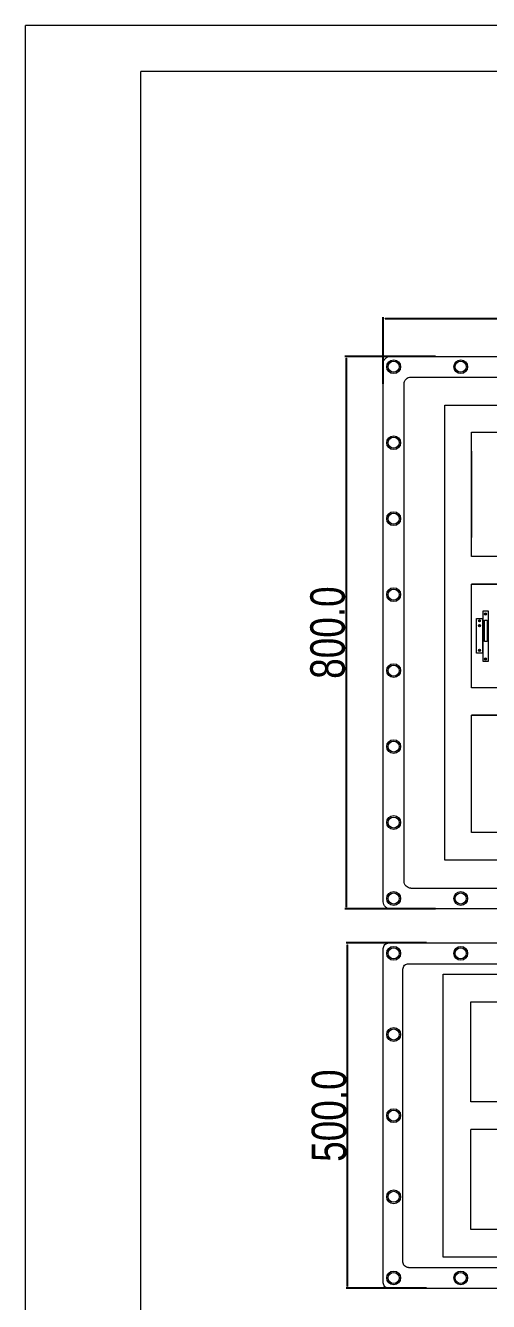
# Model space of a CAD drawing. Header units: millimetres. Extents: x 43457 to 72822, y 60284 to 123188.
# Drawn here: x 43457 to 44127, y 61237 to 63084 of the extents above; entities that cross this region are included whole.
import ezdxf

# ---------------------------------------------------------------- set-up
doc = ezdxf.new("R2010")
doc.units = ezdxf.units.MM
doc.header["$LTSCALE"] = 10
doc.header["$PDSIZE"] = -5
doc.layers.get('Defpoints').update_dxf_attribs({"lineweight": 18})
for name, color, linetype, lineweight in [('1轮廓实线层', 7, 'Continuous', 18), ('2细线层', 4, 'Continuous', 18), ('图框层', 7, 'Continuous', 18)]:
    doc.layers.add(name, color=color, linetype=linetype, lineweight=lineweight)
doc.styles.add('TH_GBDIM', font='SIMYOU.TTF', dxfattribs={"width": 0.8})
doc.dimstyles.new('TH_GBDIM', dxfattribs={"dimtxt": 3, "dimasz": 2.5, "dimexe": 2, "dimexo": 0, "dimgap": 1.5, "dimtad": 1, "dimdec": 1, "dimzin": 0, "dimdsep": 46, "dimtxsty": 'TH_GBDIM', "dimcen": 2.5, "dimdle": 5, "dimclrd": 4, "dimclre": 4, "dimclrt": 3, "dimadec": 0, "dimazin": 0, "dimtfac": 0.714286, "dimtdec": 1, "dimtmove": 0, "dimatfit": 3, "dimfxl": 1, "dimtolj": 1, "dimarcsym": 0})

# ---------------------------------------------------------------- blocks, each defined once
blk = doc.blocks.new('*X3')
at = {"layer": '1轮廓实线层', "color": 4, "linetype": 'Continuous', "lineweight": -2}
for p, q in [((43974.7, 62565.4), (43974.7, 62662.3)), ((43977.2, 62660.3), (45372.2, 62660.3)), ((45374.7, 62540.8), (45374.7, 62662.3))]:
    blk.add_line(p, q, dxfattribs=at)
at = {"layer": '1轮廓实线层', "color": 4}
for points in [[(43977.2, 62660.8), (43977.2, 62659.9), (43974.7, 62660.3)], [(45372.2, 62660.8), (45372.2, 62659.9), (45374.7, 62660.3)]]:
    blk.add_solid(points, dxfattribs=at)
at = {"layer": 'Defpoints', "color": 0}
for p in [(45374.7, 62660.3), (43974.7, 62565.4), (45374.7, 62540.8)]:
    blk.add_point(p, dxfattribs=at)
at = {"layer": '1轮廓实线层', "color": 3, "insert": (44674.7, 62686.8), "char_height": 50, "attachment_point": 5, "style": 'TH_GBDIM'}
blk.add_mtext('\\A1;1400.0', dxfattribs=at)
blk = doc.blocks.new('*X4')
at = {"layer": '1轮廓实线层', "color": 4, "linetype": 'Continuous', "lineweight": -2}
for p, q in [((44050.2, 62605.4), (43918.9, 62605.4)), ((43920.9, 62602.9), (43920.9, 61807.9)), ((44050.2, 61805.4), (43918.9, 61805.4))]:
    blk.add_line(p, q, dxfattribs=at)
at = {"layer": '1轮廓实线层', "color": 4}
for points in [[(43920.5, 62602.9), (43921.3, 62602.9), (43920.9, 62605.4)], [(43920.5, 61807.9), (43921.3, 61807.9), (43920.9, 61805.4)]]:
    blk.add_solid(points, dxfattribs=at)
at = {"layer": 'Defpoints', "color": 0}
for p in [(44050.2, 62605.4), (43920.9, 61805.4), (44050.2, 61805.4)]:
    blk.add_point(p, dxfattribs=at)
at = {"layer": '1轮廓实线层', "color": 3, "insert": (43894.4, 62205.4), "char_height": 50, "attachment_point": 5, "rotation": 90, "style": 'TH_GBDIM'}
blk.add_mtext('\\A1;800.0', dxfattribs=at)
blk = doc.blocks.new('*X5')
at = {"layer": '1轮廓实线层', "color": 4, "linetype": 'Continuous', "lineweight": -2}
for p, q in [((44037, 61756), (43921, 61756)), ((43923, 61258.5), (43923, 61753.5)), ((44037, 61256), (43921, 61256))]:
    blk.add_line(p, q, dxfattribs=at)
at = {"layer": '1轮廓实线层', "color": 4}
for points in [[(43922.6, 61753.5), (43923.4, 61753.5), (43923, 61756)], [(43922.6, 61258.5), (43923.4, 61258.5), (43923, 61256)]]:
    blk.add_solid(points, dxfattribs=at)
at = {"layer": 'Defpoints', "color": 0}
for p in [(43923, 61756), (44037, 61756), (44037, 61256)]:
    blk.add_point(p, dxfattribs=at)
at = {"layer": '1轮廓实线层', "color": 3, "insert": (43896.5, 61506), "char_height": 50, "attachment_point": 5, "rotation": 90, "style": 'TH_GBDIM'}
blk.add_mtext('\\A1;500.0', dxfattribs=at)

msp = doc.modelspace()

# ---------------------------------------------------------------- linework, layer by layer
at = {"layer": '1轮廓实线层'}
for p, q in [((43984.75, 62605.37), (45364.75, 62605.37)), ((44014.75, 62575.37), (45334.75, 62575.37)), ((44063.53, 62534.64), (45285.97, 62534.64)), ((44063.53, 61876.11), (44063.53, 62534.64)), ((44102.55, 62495.65), (45246.95, 62495.65)), ((44102.55, 62315.64), (44102.55, 62495.65)), ((44102.53, 62468.14), (44102.53, 62343.14)), ((44102.53, 62468.14), (44102.53, 62343.14)), ((44845.97, 62315.64), (44102.53, 62315.64)), ((45246.95, 62315.64), (44102.55, 62315.64)), ((44845.97, 62275.64), (44102.53, 62275.64)), ((44102.53, 62275.64), (45246.97, 62275.64)), ((44102.53, 62125.64), (44102.53, 62275.64)), ((44845.97, 62125.64), (44102.53, 62125.64)), ((45246.97, 62125.64), (44102.53, 62125.64)), ((44845.97, 62085.64), (44102.53, 62085.64)), ((44102.53, 62085.64), (45246.97, 62085.64)), ((44102.53, 61916.1), (44102.53, 62085.64)), ((45246.97, 61916.1), (44102.53, 61916.1)), ((45285.97, 61876.11), (44063.53, 61876.11)), ((44014.75, 61835.37), (45334.75, 61835.37)), ((44011.23, 61725.96), (45335.23, 61725.96)), ((44061.51, 61710.84), (45284.95, 61710.84)), ((44061.51, 61301.08), (44061.51, 61710.84)), ((44101.51, 61525.96), (44101.51, 61670.84)), ((44101.51, 61670.84), (45244.95, 61670.84)), ((45244.95, 61525.96), (44101.51, 61525.96)), ((45244.95, 61485.96), (44101.51, 61485.96)), ((44101.51, 61341.08), (44101.51, 61485.96)), ((44844.95, 61341.08), (44101.51, 61341.08)), ((45244.95, 61341.08), (44101.51, 61341.08)), ((44011.23, 61285.96), (45335.23, 61285.96)), ((45284.95, 61301.08), (44061.51, 61301.08)), ((43982.75, 61255.96), (45366.75, 61255.96))]:
    msp.add_line(p, q, dxfattribs=at)
at = {"layer": '1轮廓实线层', "lineweight": 13}
for p, q in [((44126.71, 62236.58), (44118.51, 62236.58)), ((44118.51, 62236.58), (44118.51, 62164.08)), ((44121.36, 62231.31), (44123.66, 62233.61)), ((44121.56, 62231.11), (44123.86, 62233.41)), ((44126.71, 62164.08), (44126.71, 62236.58)), ((44109.38, 62225.64), (44118.38, 62225.64)), ((44109.38, 62175.64), (44109.38, 62225.64)), ((44112.63, 62221.37), (44114.92, 62223.67)), ((44112.63, 62214.5), (44114.92, 62216.8)), ((44112.83, 62221.17), (44115.13, 62223.47)), ((44112.83, 62214.3), (44115.13, 62216.59)), ((44118.38, 62225.64), (44118.38, 62175.64)), ((44118.38, 62175.64), (44109.38, 62175.64)), ((44112.63, 62178.55), (44114.92, 62180.85)), ((44112.83, 62178.35), (44115.13, 62180.65)), ((44118.51, 62164.08), (44126.71, 62164.08)), ((44121.36, 62166.27), (44123.66, 62168.57)), ((44121.56, 62166.07), (44123.86, 62168.37))]:
    msp.add_line(p, q, dxfattribs=at)
at = {"layer": '1轮廓实线层'}
for points in [[(45364.75, 61805.37), (43984.75, 61805.37, -0.4142136), (43974.75, 61815.37), (43974.75, 62595.37, -0.4142136), (43984.75, 62605.37)], [(44014.75, 61835.37, -0.4142136), (44004.75, 61845.37), (44004.75, 62565.37, -0.4142136), (44014.75, 62575.37)], [(43982.75, 61255.96, -0.4142136), (43974.75, 61263.96), (43974.75, 61747.96, -0.4142136), (43982.75, 61755.96), (44787.65, 61755.96)], [(44011.23, 61285.96, -0.4142136), (44003.23, 61293.96), (44003.23, 61717.96, -0.4142136), (44011.23, 61725.96)]]:
    msp.add_lwpolyline(points, format="xyb", dxfattribs=at)
msp.add_lwpolyline([(44102.53, 62125.64), (44102.53, 62275.64)], dxfattribs=at)
at = {"layer": '1轮廓实线层', "lineweight": 13}
msp.add_lwpolyline([(44120.93, 62223.43), (44124.87, 62223.43), (44124.87, 62192.48), (44120.93, 62192.48)], close=True, dxfattribs=at)
at = {"layer": '1轮廓实线层'}
for centre, radius in [((43989.75, 62590.37), 10), ((43989.75, 62590.37), 8), ((44086.75, 62590.37), 10), ((44086.75, 62590.37), 8), ((43989.75, 62480.37), 10), ((43989.75, 62480.37), 8), ((43989.75, 62370.37), 10), ((43989.75, 62370.37), 8), ((43989.75, 62260.37), 10), ((43989.75, 62260.37), 8), ((43989.75, 62150.37), 10), ((43989.75, 62150.37), 8), ((43989.75, 62040.37), 10), ((43989.75, 62040.37), 8), ((43989.75, 61930.37), 10), ((43989.75, 61930.37), 8), ((43989.75, 61820.37), 10), ((43989.75, 61820.37), 8), ((44086.75, 61820.37), 10), ((44086.75, 61820.37), 8), ((43989.75, 61740.96), 10), ((43989.75, 61740.96), 8), ((44086.75, 61740.96), 10), ((44086.75, 61740.96), 8), ((43989.75, 61623.46), 10), ((43989.75, 61623.46), 8), ((43989.75, 61505.96), 10), ((43989.75, 61505.96), 8), ((43989.75, 61388.46), 10), ((43989.75, 61388.46), 8), ((43989.75, 61270.96), 10), ((43989.75, 61270.96), 8), ((44086.75, 61270.96), 10), ((44086.75, 61270.96), 8)]:
    msp.add_circle(centre, radius, dxfattribs=at)
at = {"layer": '1轮廓实线层', "lineweight": 13}
for centre in [(44122.61, 62232.36), (44113.88, 62222.42), (44113.88, 62215.55), (44113.88, 62179.6), (44122.61, 62167.32)]:
    msp.add_circle(centre, 1.63, dxfattribs=at)
at = {"layer": '2细线层'}
for p in [(43457.05, 60284.45), (47417.05, 63084.45)]:
    msp.add_line(p, (43457.05, 63084.45), dxfattribs=at)
at = {"layer": '图框层'}
for p in [(43623.72, 60351.12), (47350.39, 63017.78)]:
    msp.add_line(p, (43623.72, 63017.78), dxfattribs=at)

# ---------------------------------------------------------------- dimensions: what is measured, and where the dimension line sits
at = {"layer": '1轮廓实线层', "color": 4}
dim = msp.add_linear_dim(base=(45374.75, 62660.33), p1=(43974.75, 62565.37), p2=(45374.75, 62540.77), dimstyle='TH_GBDIM', override={"dimtxt": 50, "dimsah": 1, "dimtzin": 8, "dimarcsym": 1}, dxfattribs=at)
dim.commit()
dim.dimension.update_dxf_attribs({"geometry": '*X3', "text_midpoint": (44674.75, 62686.83)})
at = {"layer": '1轮廓实线层'}
for base, p1, p2, picture, middle in [((43920.89, 61805.37), (44050.16, 62605.37), (44050.16, 61805.37), '*X4', (43894.39, 62205.37)), ((43922.97, 61755.96), (44036.98, 61255.96), (44036.98, 61755.96), '*X5', (43896.47, 61505.96))]:
    dim = msp.add_linear_dim(base=base, p1=p1, p2=p2, angle=90, dimstyle='TH_GBDIM', override={"dimtxt": 50, "dimsah": 1, "dimtzin": 8, "dimarcsym": 1}, dxfattribs=at)
    dim.commit()
    dim.dimension.update_dxf_attribs({"geometry": picture, "text_midpoint": middle})

doc.saveas('drawing.dxf')
